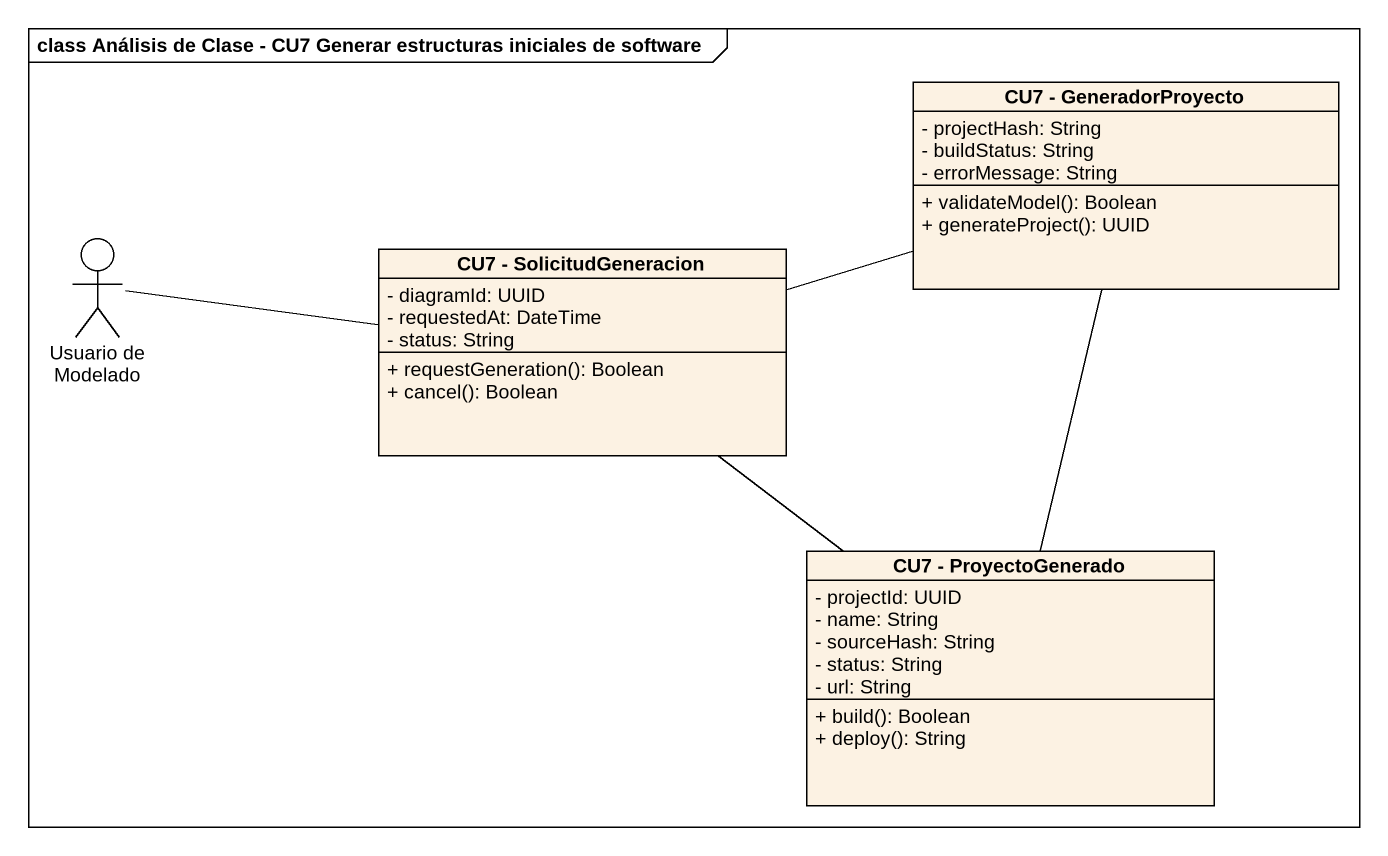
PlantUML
@startuml
mainframe class Análisis de Clase - CU7 Generar estructuras iniciales de software
allowmixing
hide circle
hide empty members
skinparam classAttributeIconSize 0
class "CU7 - GeneradorProyecto" as CU7_GeneradorProyecto {
  - projectHash: String
  - buildStatus: String
  - errorMessage: String
  + validateModel(): Boolean
  + generateProject(): UUID
}
actor "Usuario de Modelado" as Usuario_de_Modelado
class "CU7 - SolicitudGeneracion" as CU7_SolicitudGeneracion {
  - diagramId: UUID
  - requestedAt: DateTime
  - status: String
  + requestGeneration(): Boolean
  + cancel(): Boolean
}
class "CU7 - ProyectoGenerado" as CU7_ProyectoGenerado {
  - projectId: UUID
  - name: String
  - sourceHash: String
  - status: String
  - url: String
  + build(): Boolean
  + deploy(): String
}
CU7_GeneradorProyecto -- CU7_ProyectoGenerado
Usuario_de_Modelado -right- CU7_SolicitudGeneracion
CU7_SolicitudGeneracion -right- CU7_GeneradorProyecto
CU7_SolicitudGeneracion -- CU7_ProyectoGenerado
@enduml
